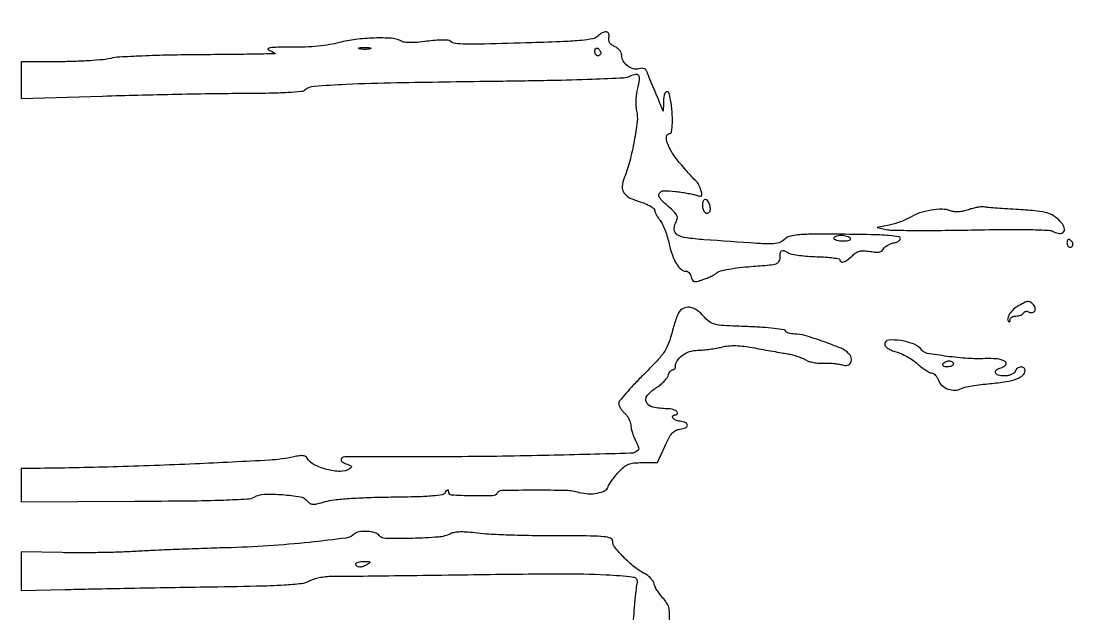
# Model space of a CAD drawing. Extents: x 0 to 5034, y 0 to 2560.
# Drawn here: x 0 to 352.7, y 1279.4 to 1477.6 of the extents above; entities that cross this region are included whole.
import ezdxf

# ---------------------------------------------------------------- set-up
doc = ezdxf.new("R2010")
doc.units = 0

msp = doc.modelspace()

# ---------------------------------------------------------------- linework, layer by layer
for points in [[(524.94203, 1406.5, -0.000002), (524.957967, 1420.439069, -0.000002), (524.972858, 1433.372917, -0.000002), (524.985445, 1444.229163, -0.000017)], [(216.953619, 1276.333752, 0.014978), (217.001737, 1279.629484, 0.060916), (216.728294, 1281.612375, 0.082173), (216.031573, 1283.161299, 0.042143), (214.704089, 1284.833752, -0.026264), (213.71745, 1285.9989, -0.02409), (212.827594, 1287.294192, -0.024847), (212.147274, 1288.527499, -0.069126), (211.840162, 1289.465626, 0.100776), (211.49617, 1290.328844, 0.043652), (210.72737, 1291.304572, 0.040847), (209.699161, 1292.233223, 0.042876), (208.54948, 1292.965626, -0.04937), (205.219188, 1295.148368, -0.028497), (201.663838, 1298.367537, -0.024265), (198.708023, 1301.673864, -0.172005), (198.00071, 1303.671581, 0.308448), (197.295998, 1304.706108, 0.070046), (195.119258, 1305.226264, 0.021878), (190.586712, 1305.457393, 0.0018), (178.75071, 1305.5, -0.004167), (170.882024, 1305.565572, -0.004401), (163.157855, 1305.762336, -0.00421), (156.504877, 1306.046525, -0.019879), (152.701564, 1306.393057, 0.012774), (149.557286, 1306.724638, 0.024982), (147.039782, 1306.799095, 0.031362), (145.077663, 1306.635689, 0.077407), (143.701564, 1306.209562, -0.094773), (139.647721, 1305.105836, -0.013362), (130.95993, 1304.670048, -0.008858), (122.03882, 1304.619369, -0.219957), (119.873863, 1305.651985, 0.161293), (118.396796, 1306.574417, 0.047458), (115.71779, 1306.961694, 0.047465), (113.013086, 1306.836814, 0.16078), (111.45, 1306.06272, -0.164528), (108.774782, 1304.762101, -0.005171), (96.550233, 1303.337034, -0.010264), (82.737884, 1302.157613, -0.009444), (68.5, 1301.505524, 0.001755), (60.41938, 1301.259875, 0.001471), (51.85, 1300.94401, 0.001484), (44.020116, 1300.609056, 0.004081), (38.5, 1300.311336, -0.007607), (33.307193, 1300.067979, -0.003736), (26.692188, 1299.908229, -0.003706), (19.816912, 1299.844556, -0.005383), (13.75, 1299.898652), (0, 1300.169317), (0, 1293.68518), (0, 1287.201044), (14.75, 1287.579529, -0.001432), (22.519647, 1287.756627, -0.000408), (34.58252, 1287.987152, -0.000411), (48.19905, 1288.225039, -0.000436), (61.552197, 1288.435689, 0.001666), (78.752009, 1288.74936, 0.009116), (88.043306, 1289.119338, 0.014138), (93.799966, 1289.617404, 0.093019), (96.552197, 1290.469023, -0.044267), (97.968557, 1291.063036, -0.023452), (99.809083, 1291.55609, -0.023152), (101.752987, 1291.886876, -0.033048), (103.5, 1291.985134, 0.005323), (106.395487, 1291.987335, 0.00014), (119.25, 1292.137581, 0.000295), (134.350427, 1292.327223, 0.000202), (151.5, 1292.559637, -0.00224), (180.585409, 1292.835249, -0.013218), (195.821218, 1292.508587, -0.017621), (204.892275, 1291.75296, -0.448516), (206.156428, 1289.941194, 0.02883), (205.798463, 1287.932807, 0.006271), (205.425326, 1284.432423, 0.004765), (205.002365, 1279.416581, 0.00155), (204.471201, 1272, -0.011364)]]:
    msp.add_lwpolyline(points, format="xyb")
for points in [[(192.922041, 1472.49347, -0.153591), (191.365384, 1471.681872, -0.019803), (187.595813, 1471.165267, -0.013717), (181.574504, 1470.748146, -0.002837), (170.957756, 1470.365171, -0.000967), (155.049336, 1469.912449, -0.011072), (148.781458, 1469.885034, -0.026308), (145.357145, 1470.126411, -0.139024), (143.64063, 1470.850632, 0.148453), (142.80722, 1471.184257, 0.021787), (140.968784, 1471.262356, 0.021321), (138.594151, 1471.158409, 0.012419), (135.759811, 1470.841873, -0.012565), (132.677501, 1470.498551, -0.024843), (130.218019, 1470.409666, -0.031014), (128.32569, 1470.552924, -0.088688), (127.075552, 1470.959566, 0.107854), (123.956899, 1471.844607, 0.022254), (118.212743, 1471.943075, 0.024144), (111.929858, 1471.466934, 0.034782), (106.460099, 1470.395384, -0.026859), (103.318188, 1469.728055, -0.014841), (99.424136, 1469.235187, -0.0137), (95.068032, 1468.934918, -0.011961), (90.5, 1468.854958, 0.00472), (85.912224, 1468.8411, 0.024619), (83.389427, 1468.685273, 0.153567), (82.686307, 1468.374923, 0.556156), (82.75, 1467.991799, -0.010038), (83.612313, 1467.615968, -0.015564), (84.338937, 1467.253954, -0.009831), (84.915893, 1466.928949, -0.265926), (84.999573, 1466.782224, -0.408614), (84.884854, 1466.66564, -0.000123), (77.582209, 1466.538589, -0.001747), (69.431556, 1466.42727, -0.001047), (59.749573, 1466.349143, 0.003798), (49.718413, 1466.213016, 0.005002), (40.573304, 1465.927883, 0.003818), (32.948264, 1465.555425, 0.044526), (30, 1465.123589, -0.035083), (27.476903, 1464.70529, -0.007631), (23.076562, 1464.357403, -0.007918), (17.961328, 1464.112728, -0.007511), (12.75, 1464.024446), (0, 1464), (0, 1457.839328), (0, 1451.678657), (27.25, 1452.548125, -0.001738), (39.117522, 1452.885503, -0.001282), (52.258205, 1453.179667, -0.001295), (64.68121, 1453.393714, -0.002901), (74.118358, 1453.477099, 0.003706), (82.938183, 1453.569227, 0.009891), (89.22378, 1453.805923, 0.008003), (93.806847, 1454.143052, 0.151977), (95.11966, 1454.684346, -0.155754), (98.040154, 1455.863377, -0.007295), (108.79254, 1456.510222, -0.006981), (125.742747, 1457.044911, -0.001238), (157.5, 1457.524347, 0.001586), (177.238445, 1457.836047, 0.004357), (191.162961, 1458.221502, 0.002417), (201.624536, 1458.652991, 0.105149), (203.748493, 1459.207978, -0.06108), (205.64703, 1459.886199, -0.324295), (206.602142, 1459.475507, -0.176128), (206.868153, 1458.083586, -0.022187), (206.236544, 1455.033786, 0.03133), (205.899361, 1453.241318, 0.021912), (205.736078, 1451.191333, 0.022188), (205.753363, 1449.20519, 0.042213), (205.972139, 1447.623533, -0.084845), (206.160678, 1444.038355, -0.016241), (205.187984, 1437.568455, -0.018275), (203.673452, 1430.739509, -0.031721), (201.856783, 1425.224562, 0.073961), (201.169234, 1422.339894, 0.171714), (201.720019, 1420.216404, 0.132431), (203.636314, 1418.557356, 0.037301), (207.346665, 1417.093966, -0.021846), (209.129205, 1416.453785, -0.031688), (210.633083, 1415.723926, -0.032617), (211.727097, 1415.006538, -0.235512), (212, 1414.459291, 0.096542), (212.119339, 1413.84698, 0.024174), (212.54884, 1412.918602, 0.023785), (213.153234, 1411.885198, 0.021951), (213.868392, 1410.884859, -0.05473), (214.666819, 1409.597691, -0.019192), (215.530429, 1407.596924, -0.018791), (216.319092, 1405.30582, -0.020888), (216.902693, 1403.040838, 0.031211), (217.943911, 1399.319358, 0.055608), (219.31505, 1396.453967, 0.075046), (220.885899, 1394.61611, 0.180358), (222.538356, 1394, -0.141482), (223.046677, 1393.853226, -0.07169), (223.55817, 1393.417718, -0.062176), (223.995536, 1392.775864, -0.054597), (224.285104, 1392.017764, 0.061089), (224.701507, 1390.968545, 0.216413), (225.266492, 1390.543737, 0.121416), (226.191697, 1390.565198, 0.014749), (228.151735, 1391.159368, 0.01823), (229.543646, 1391.683745, 0.015986), (230.957072, 1392.329771, 0.01627), (232.195844, 1392.99565, 0.045425), (233, 1393.565561, -0.120859), (234.08383, 1394.111728, -0.012672), (236.88938, 1394.683031, -0.014897), (240.356924, 1395.192042, -0.01074), (244.25, 1395.560965, 0.003957), (250.435715, 1396.06259, 0.054247), (252.643029, 1396.503649, 0.184019), (253.627171, 1397.282656, 0.135128), (254, 1398.637008, -0.028044), (254.092639, 1400.287382, -0.261013), (254.493834, 1400.846058, -0.215755), (255.242412, 1400.85533, -0.019699), (256.960347, 1400.021221, 0.079895), (258.099261, 1399.628638, 0.012144), (260.486068, 1399.272282, 0.013336), (263.34868, 1398.993009, 0.011193), (266.394606, 1398.846094, -0.010169), (269.310505, 1398.711434, -0.016749), (271.765916, 1398.465117, -0.010719), (273.719254, 1398.160072, -0.363455), (274, 1397.824873, 0.27874), (274.38864, 1397.181901, 0.199203), (275.247135, 1397.104273, 0.084968), (276.582292, 1397.786875, 0.03583), (278.110188, 1399.110188, -0.047706), (279.368147, 1400.14855, -0.088532), (280.573981, 1400.684317, -0.074362), (282.031126, 1400.820309, -0.025799), (284.135486, 1400.594326, 0.018985), (286.081561, 1400.358488, 0.068253), (287.327735, 1400.425424, 0.118482), (288.125617, 1400.78732, 0.136515), (288.621849, 1401.456937, -0.136559), (289.079571, 1402.074478, -0.043808), (290.047002, 1402.699978, -0.039949), (291.298089, 1403.238596, -0.035324), (292.671247, 1403.598104, 0.195042), (294.174019, 1404.562806, 0.554774), (293.793345, 1405.467852, 0.031743), (287.288928, 1406.095389, 0.006517), (275.751205, 1406.322499, 0.002401), (264.870592, 1406.342573, 0.02033), (259.981716, 1406.129224, 0.047845), (257.193552, 1405.622198, 0.128169), (255.466231, 1404.609088, -0.122981), (253.643295, 1403.51472, -0.073321), (251.127202, 1403.135608, -0.017742), (246.251905, 1403.293182, -0.000706), (228.5, 1404.523599, -0.017423), (222.583918, 1405.149803, -0.098259), (219.60068, 1406.192305, -0.242602), (218.580021, 1407.810515, -0.14554), (219.047353, 1410.088481, 0.061543), (219.593444, 1411.50286, 0.168617), (219.500032, 1412.5549, 0.096253), (218.705624, 1413.680543, 0.012876), (216.548492, 1415.644525, -0.034516), (213.819138, 1418.354398, -0.296486), (213.584829, 1419.975817, -0.287883), (214.97904, 1420.883779, -0.033293), (218.879933, 1420.688864, -0.008254), (220.82211, 1420.429031, -0.007288), (222.837238, 1420.095393, -0.007339), (224.644666, 1419.74154, -0.021967), (225.863855, 1419.427714, 0.019114), (227.247741, 1419.063065, 0.261542), (227.728059, 1419.207553, 0.254485), (227.862768, 1419.696996, 0.018247), (227.479074, 1421.103595, 0.020118), (227.138335, 1422.057666, 0.022681), (226.733824, 1422.942931, 0.02269), (226.325398, 1423.657364, 0.102875), (225.993331, 1424, -0.057502), (225.529833, 1424.399124, -0.002607), (224.113241, 1425.951193, -0.004331), (222.45473, 1427.819743, -0.003086), (220.628112, 1429.940231, -0.032028), (217.936384, 1433.548887, -0.057741), (216.295422, 1436.848594, -0.110469), (216.010151, 1439.099044, -0.386954), (217, 1440, 0.375361), (217.713598, 1440.623573, 0.025991), (217.951827, 1443.505469, 0.028296), (217.855168, 1447.212219, 0.020279), (217.345645, 1451.327073, 0.044618), (216.750812, 1453.628506, 0.463139), (215.9471, 1453.932163, 0.233152), (215.210705, 1452.870566, 0.029227), (214.951926, 1450), (214.873227, 1447.5), (213.916878, 1449.89046, 0.003421), (213.453315, 1451.026565, 0.001599), (212.838079, 1452.49215, 0.001584), (212.182961, 1454.025321, 0.002218), (211.587327, 1455.39046, -0.004724), (211.016186, 1456.71757, -0.003973), (210.435609, 1458.133962, -0.004009), (209.926137, 1459.435723, -0.011054), (209.594911, 1460.363454, 0.071936), (209.181178, 1461.189284, 0.134387), (208.611282, 1461.66499, 0.120239), (207.831112, 1461.814268, 0.051421), (206.774725, 1461.65134, -0.13243), (204.831652, 1461.666009, -0.098766), (202.909949, 1462.636781, -0.098234), (201.499811, 1464.276398, -0.129327), (201, 1466.176426, 0.1089), (200.824959, 1466.970572, 0.061246), (200.301215, 1467.812995, 0.05674), (199.530861, 1468.573355, 0.059567), (198.621159, 1469.12675, -0.047414), (197.579227, 1469.726484, -0.09779), (196.934932, 1470.406002, -0.117196), (196.665223, 1471.192107, -0.08847), (196.73779, 1472.105311, 0.157966), (196.665055, 1473.367451, 0.281747), (195.865593, 1473.976003, 0.157147), (194.467416, 1473.677455, 0.065917)], [(116.75, 1468.310674, -0.039571), (115.952734, 1468.168469, -0.024357), (115, 1468.122029, -0.024357), (114.047266, 1468.168469, -0.039571), (113.25, 1468.310674, -0.161593), (112.99086, 1468.478988, -0.542911), (113.042187, 1468.633659, -0.052887), (113.748017, 1468.740287, -0.011065), (115, 1468.767997, -0.011065), (116.251983, 1468.740287, -0.052887), (116.957813, 1468.633659, -0.542911), (117.00914, 1468.478988, -0.161593)], [(194, 1466.940983, -0.105429), (193.923444, 1466.581949, -0.099231), (193.70625, 1466.276414, -0.096318), (193.381732, 1466.071618, -0.092995), (193, 1466, -0.153634), (192.618621, 1466.120018, -0.097988), (192.29375, 1466.457961, -0.080552), (192.074545, 1466.962904, -0.062283), (192, 1467.559017, -0.066118), (192.073267, 1468.110654, -0.138808), (192.29375, 1468.478525, -0.191142), (192.620352, 1468.607943, -0.139169), (193, 1468.5, -0.06081), (193.382515, 1468.193797, -0.051032), (193.70625, 1467.7871, -0.053229), (193.926698, 1467.346558, -0.089642)], [(228, 1416.059017, 0.07958), (228.227922, 1414.636055, 0.132281), (228.890036, 1413.626965, 0.231), (229.708308, 1413.397822, 0.212156), (230.434146, 1413.893446, 0.158754), (230.69393, 1414.961058, 0.070827), (230.377968, 1416.39007, 0.074352), (229.7051, 1417.600221, 0.232802), (228.893011, 1418, 0.204213), (228.5517, 1417.854533, 0.083649), (228.262322, 1417.429836, 0.063859), (228.065598, 1416.802034, 0.044058)], [(317, 1414.539691, -0.030115), (315.317586, 1414.046831, -0.041711), (313.761914, 1413.825399, -0.046484), (312.33676, 1413.875136, -0.057093), (311.044867, 1414.193814, 0.089234), (308.247994, 1414.696727, 0.040535), (304.529122, 1414.394419, 0.039626), (300.696692, 1413.451078, 0.055652), (297.5, 1411.978229, -0.030707), (296.064015, 1411.227817, -0.016332), (294.20625, 1410.469622, -0.016198), (292.250383, 1409.816183, -0.024173), (290.5, 1409.384675), (286.5, 1408.601423), (289.5, 1407.942933, 0.050516), (291.611247, 1407.698798, 0.002153), (299.124275, 1407.624635, 0.003674), (308.044031, 1407.640538, 0.002605), (318.050725, 1407.784054, -0.002712), (329.709046, 1407.948761, -0.007569), (337.889165, 1407.896123, -0.006282), (343.815691, 1407.693736, -0.111635), (345.647529, 1407.188637, 0.094657), (347.558767, 1406.591876, 0.251934), (348.844219, 1407.104858, 0.257421), (349.107129, 1408.445888, 0.097042), (348.152473, 1410.177759, 0.062304), (345.98223, 1412.195841, 0.082164), (343.566045, 1413.394974, 0.049927), (340.052362, 1414.096062, 0.010333), (333.758813, 1414.578505, -0.002363), (330.067065, 1414.80238, -0.002927), (326.632276, 1415.047169, -0.0024), (323.750655, 1415.283413, -0.021796), (322.5, 1415.447155, 0.062234), (321.492525, 1415.497028, 0.022172), (320.059375, 1415.325408, 0.021601), (318.486773, 1414.995615, 0.023823)], [(277.5, 1405, -0.297719), (277.490145, 1404.608231, -0.145541), (277.083987, 1404.281216, -0.069343), (276.243706, 1404.066344, -0.027979), (275.059017, 1404, -0.031003), (273.887118, 1404.072735, -0.048032), (272.898586, 1404.29375, -0.061379), (272.212425, 1404.615572, -0.257909), (272, 1405, -0.222681), (272.179376, 1405.382793, -0.076538), (272.717039, 1405.70625, -0.058208), (273.50628, 1405.92683, -0.039081), (274.440983, 1406, -0.037634), (275.42066, 1405.926158, -0.041396), (276.346475, 1405.70625, -0.045439), (277.093337, 1405.384508, -0.130646)], [(350, 1403.559017, 0.062283), (350.074545, 1402.962904, 0.080552), (350.29375, 1402.457961, 0.097988), (350.618621, 1402.120018, 0.153634), (351, 1402, 0.092995), (351.381732, 1402.071618, 0.096318), (351.70625, 1402.276414, 0.099231), (351.923444, 1402.581949, 0.105429), (352, 1402.940983, 0.089642), (351.926698, 1403.346558, 0.053229), (351.70625, 1403.7871, 0.051032), (351.382515, 1404.193797, 0.06081), (351, 1404.5, 0.139169), (350.620352, 1404.607943, 0.191142), (350.29375, 1404.478525, 0.138808), (350.073267, 1404.110654, 0.066118)], [(333.868574, 1382.490152, 0.059777), (332.138832, 1381.262749, 0.066327), (330.816833, 1379.698915, 0.084823), (330.186603, 1378.208666, 0.259674), (330.476461, 1377.190205, 0.167382), (330.674055, 1377.093851, 0.257891), (330.846211, 1377.163164, 0.12791), (330.963928, 1377.42065, 0.043621), (331, 1377.833333, -0.163043), (331.14908, 1378.278359, -0.09607), (331.570164, 1378.657292, -0.077332), (332.198629, 1378.913314, -0.058189), (332.940983, 1379, 0.047606), (333.730041, 1379.075299, 0.046638), (334.496311, 1379.298542, 0.050526), (335.12997, 1379.626554, 0.110089), (335.510081, 1380.016312, -0.090427), (335.820631, 1380.360589, -0.095498), (336.22714, 1380.565079, -0.099685), (336.665803, 1380.598899, -0.108373), (337.069098, 1380.457295, 0.140339), (338.20056, 1380.1384, 0.215763), (339.1109, 1380.554966, 0.215993), (339.398123, 1381.513326, 0.140529), (338.926114, 1382.589028, 0.048033), (337.932218, 1383.576349, 0.178262), (337.111271, 1383.860546, 0.107575), (336.054902, 1383.608884, 0.012381)], [(220.043785, 1380.081814, 0.034872), (219.556864, 1378.996364, 0.008037), (218.895404, 1377.101713, 0.008265), (218.203096, 1374.88946, 0.007989), (217.575984, 1372.630414, -0.035984), (216.458636, 1369.333324, -0.053759), (214.984872, 1366.674259, -0.036229), (212.574842, 1363.729895, -0.008272), (208.067383, 1359.126814, 0.008318), (204.976349, 1355.969622, 0.012147), (202.369794, 1353.079655, 0.007672), (200.306532, 1350.601267, 0.171375), (200, 1349.733201, 0.10158), (200.138003, 1349.060929, 0.037277), (200.5875, 1348.196368, 0.035075), (201.234669, 1347.297651, 0.03527), (202, 1346.5, -0.050138), (202.765841, 1345.652865, -0.040089), (203.41431, 1344.606295, -0.041457), (203.859408, 1343.528733, -0.076626), (204.006161, 1342.595012, 0.051609), (204.11331, 1341.588601, 0.021475), (204.454581, 1340.263893, 0.020974), (204.944845, 1338.864697, 0.02544), (205.524046, 1337.601219, -0.017564), (206.070275, 1336.457552, -0.026261), (206.458206, 1335.420459, -0.024251), (206.679416, 1334.578554, -0.253704), (206.581318, 1334.247985, -0.191684), (203.939765, 1333.110466, -0.001115), (176.660227, 1332.411337, -0.004503), (145.588925, 1331.964285, -0.002944), (109.75, 1331.982419, 0.052915), (107.807782, 1331.788844, 0.289092), (107.082634, 1331.088623, 0.328027), (107.442332, 1330.223147, 0.058979), (109.132128, 1329.458064, -0.020755), (110.188508, 1329.07385, -0.184636), (110.542363, 1328.740546, -0.322489), (110.478617, 1328.377432, -0.052177), (109.882128, 1327.905989, -0.148512), (106.806358, 1327.055709, -0.056583), (102.354561, 1327.674923, -0.056508), (98.131791, 1329.284412, -0.141437), (95.758703, 1331.531138, 0.144586), (95.191763, 1332.061292, 0.0938), (94.322584, 1332.309014, 0.058318), (93.056313, 1332.276198, 0.019652), (91.236964, 1331.941907, -0.041574), (83.101627, 1330.812759, -0.002455), (58.20556, 1329.569324, -0.004022), (30.788696, 1328.555843, -0.004701), (4.75, 1328.047973), (0, 1328), (0, 1322.467446), (0, 1316.934892), (37.834174, 1317.093515, 0.001641), (56.087116, 1317.229953, 0.005962), (67.68441, 1317.493043, 0.005021), (75.714307, 1317.851799, 0.109613), (77.968164, 1318.482962, -0.115176), (81.407416, 1319.405448, -0.026359), (87.466904, 1319.284285, -0.023309), (93.422707, 1318.570321, -0.18632), (95.759954, 1317.18725, 0.083673), (96.640687, 1316.389832, 0.133078), (97.604689, 1316.087153, 0.069151), (99.02131, 1316.227071, 0.010662), (101.759954, 1316.949326, -0.04185), (104.774908, 1317.546464, -0.01038), (109.793055, 1318.004983, -0.009321), (116.176524, 1318.335424, -0.005416), (123.849555, 1318.506135, 0.003315), (132.725756, 1318.6663, 0.015658), (137.809128, 1318.951196, 0.021522), (140.987233, 1319.367782, 0.211305), (142.084242, 1320.102066, -0.017701), (142.513091, 1320.729111, -0.195617), (142.767237, 1320.884646, -0.407691), (142.933375, 1320.768182, -0.043253), (142.984687, 1320.25, 0.39399), (143.960974, 1319.228722, 0.010081), (150.890108, 1318.971344, 0.011155), (157.811225, 1319.008334, 0.252566), (159.481518, 1319.970095, -0.255882), (160.889593, 1320.769231, -0.003001), (171.92314, 1320.870659, -0.007255), (182.272169, 1320.753518, -0.063453), (186.800273, 1320.057281, 0.060651), (189.770893, 1319.583533, 0.055927), (192.853815, 1319.814395, 0.06246), (195.352843, 1320.618319, 0.209869), (196.461976, 1321.880196, -0.062294), (196.852376, 1322.727509, -0.015431), (197.70091, 1324.002951, -0.015544), (198.770963, 1325.413486, -0.015018), (199.938502, 1326.771525, -0.02972), (201.744253, 1328.526811, -0.082437), (203.251517, 1329.445342, -0.074568), (205.062054, 1329.876804, -0.021274), (207.956239, 1330), (213.02522, 1330), (215.424443, 1335.42507, -0.01604), (216.767378, 1338.216087, -0.059327), (217.867773, 1339.827793, -0.093836), (219.019311, 1340.732821, -0.089124), (220.442923, 1341.17507, 0.058436), (222.377091, 1341.648729, 0.30401), (222.986505, 1342.49584, 0.3195), (222.426593, 1343.340956, 0.060774), (220.531089, 1343.816422, -0.071325), (219.009673, 1344.232214, -0.143074), (218.060041, 1345.021433, -0.388367), (218.158055, 1345.680174, -0.172227), (219.059017, 1346, 0.108972), (219.413961, 1346.078288, 0.182303), (219.6254, 1346.29375, 0.161196), (219.656512, 1346.6179, 0.082592), (219.5, 1347, 0.138289), (219.079305, 1347.385978, 0.0426), (218.273037, 1347.710261, 0.038961), (217.266378, 1347.934706, 0.034117), (216.190983, 1348.013655, -0.050525), (211.448467, 1348.518438, -0.221018), (209.247862, 1350.163891, -0.309095), (209.488255, 1352.426461, -0.078111), (212.448371, 1354.968091, 0.029471), (213.813717, 1355.927445, 0.028936), (215.065619, 1357.046174, 0.03022), (216.043773, 1358.154173, 0.089106), (216.515759, 1359.049651, -0.040718), (216.821439, 1359.79601, -0.050522), (217.226894, 1360.427085, -0.059046), (217.665526, 1360.861711, -0.167248), (218.067388, 1361, 0.116372), (218.42312, 1361.083931, 0.100507), (218.726045, 1361.320855, 0.093101), (218.929388, 1361.675141, 0.084042), (219, 1362.092271, -0.146226), (219.592191, 1364.073887, -0.090034), (221.282834, 1365.851339, -0.079028), (223.732386, 1367.105232, -0.074592), (226.5, 1367.570277, 0.018303), (228.320853, 1367.669008, 0.010591), (230.5, 1367.913994, 0.010576), (232.678473, 1368.252796, 0.017454), (234.5, 1368.641693, -0.037639), (236.749253, 1369.027802, -0.030634), (239.1931, 1369.109731, -0.025488), (242.03137, 1368.885891, -0.013708), (245.5, 1368.336506, 0.000909), (248.473238, 1367.78724, 0.00077), (251.61875, 1367.217065, 0.000776), (254.48764, 1366.706184, 0.002172), (256.5, 1366.360058, -0.020856), (258.182569, 1366.005483, -0.017566), (259.930405, 1365.494302, -0.017925), (261.493703, 1364.913883, -0.045989), (262.560954, 1364.353826, 0.069129), (263.62732, 1363.855524, 0.028761), (265.173598, 1363.47451, 0.027779), (266.901624, 1363.25115, 0.032142), (268.560954, 1363.236649, -0.020184), (270.23441, 1363.262024, -0.016956), (272.00529, 1363.157228, -0.01729), (273.617303, 1362.950422, -0.044397), (274.754926, 1362.658841, 0.139723), (276.496515, 1362.550733, 0.222073), (277.661684, 1363.441488, 0.199723), (277.797287, 1365.000244, 0.120051), (276.817632, 1366.610939, 0.099748), (274.422096, 1368.202975, 0.011854), (268.432066, 1370.48514, 0.01352), (262.3352, 1372.460141, 0.069693), (258.833333, 1372.978908, -0.034518), (257.788068, 1373.059466, -0.044529), (256.852083, 1373.283489, -0.051277), (256.143914, 1373.60518, -0.180934), (255.833333, 1373.986161, 0.283881), (255.339314, 1374.395252, 0.005743), (251.989614, 1374.822764, 0.011756), (247.949065, 1375.195319, 0.007405), (243.216416, 1375.449348, -0.00358), (235.179037, 1375.81912, -0.044876), (232.16981, 1376.251858, -0.105514), (230.278379, 1377.148708, -0.054623), (228.377522, 1378.963187, 0.070419), (226.1027, 1381.001772, 0.114661), (223.68891, 1381.91517, 0.15019), (221.567336, 1381.56251, 0.155365)], [(289, 1369.538544, 0.190591), (289.257537, 1368.887459, 0.059736), (290.075926, 1368.200738, 0.047928), (291.294552, 1367.561612, 0.031063), (292.803927, 1367.052797, -0.040317), (294.504556, 1366.444278, -0.02204), (296.482204, 1365.443954, -0.021833), (298.413986, 1364.243507, -0.032297), (299.984036, 1363.014253, 0.018173), (301.375229, 1361.860235, 0.021976), (302.763452, 1360.885437, 0.021271), (303.98306, 1360.177853, 0.121386), (304.704859, 1360, -0.148426), (305.287895, 1359.823026, -0.05892), (305.930603, 1359.273829, -0.051434), (306.530316, 1358.473729, -0.044307), (306.989381, 1357.527929, 0.1194), (308.204919, 1355.754978, 0.097352), (310.186463, 1354.572475, 0.095623), (312.500773, 1354.214945, 0.110253), (314.656859, 1354.781613, -0.067686), (315.807754, 1355.190622, -0.009767), (318.262746, 1355.654533, -0.010927), (321.205634, 1356.085402, -0.00915), (324.343979, 1356.416861, 0.017343), (329.606531, 1357.060007, 0.04977), (333.164298, 1357.990273, 0.083839), (335.277071, 1359.206972, 0.223886), (336, 1360.740547, 0.22229), (335.578462, 1361.641865, 0.194212), (334.580584, 1361.96395, 0.145545), (333.404281, 1361.520521, 0.139605), (332.638374, 1360.5, -0.136118), (332.195612, 1359.901561, -0.067387), (331.373225, 1359.421176, -0.056447), (330.28116, 1359.105577, -0.042163), (329.031385, 1359, -0.060716), (326.991838, 1359.248584, -0.245936), (326.084424, 1360.052298, -0.350907), (326.385916, 1360.989183, -0.082364), (328, 1361.710251, 0.160632), (329.550527, 1362.713567, 0.465135), (329.337562, 1363.804415, 0.102328), (326.601854, 1364.660599, 0.03674), (322.5, 1364.766931, -0.029131), (316.85142, 1364.827466, -0.015525), (309.895801, 1365.525427, -0.00876), (303.22338, 1366.524163, -0.190203), (301.557232, 1367.527468, 0.136624), (298.867534, 1369.556796, 0.054051), (294.359789, 1370.788838, 0.061313), (290.282922, 1370.937025, 0.389203)], [(312, 1363, -0.195654), (311.844577, 1362.618015, -0.086673), (311.395164, 1362.29375, -0.066561), (310.729059, 1362.073608, -0.0466), (309.940983, 1362, -0.047867), (309.195401, 1362.071541, -0.104212), (308.66835, 1362.29375, -0.181468), (308.441401, 1362.621877, -0.202618), (308.5, 1363, -0.08825), (308.842344, 1363.382836, -0.053305), (309.359775, 1363.70625, -0.051278), (309.961978, 1363.925833, -0.061875), (310.559017, 1364, -0.067639), (311.109818, 1363.925146, -0.08433), (311.576711, 1363.70625, -0.09965), (311.888931, 1363.38134, -0.142666)], [(116, 1296, -0.05437), (114.582896, 1295.288872, -0.089354), (113.2663, 1295.051693, -0.147327), (112.363212, 1295.323695, -0.251537), (112, 1296, -0.242407), (112.19699, 1296.382445, -0.069028), (112.807812, 1296.701752, -0.052836), (113.696678, 1296.917643, -0.03458), (114.75, 1296.984687, -0.011096), (116.150937, 1296.945789, -0.155556), (116.616929, 1296.771138, -0.461139), (116.628119, 1296.487379, -0.043106)]]:
    msp.add_lwpolyline(points, format="xyb", close=True)

doc.saveas('drawing.dxf')
